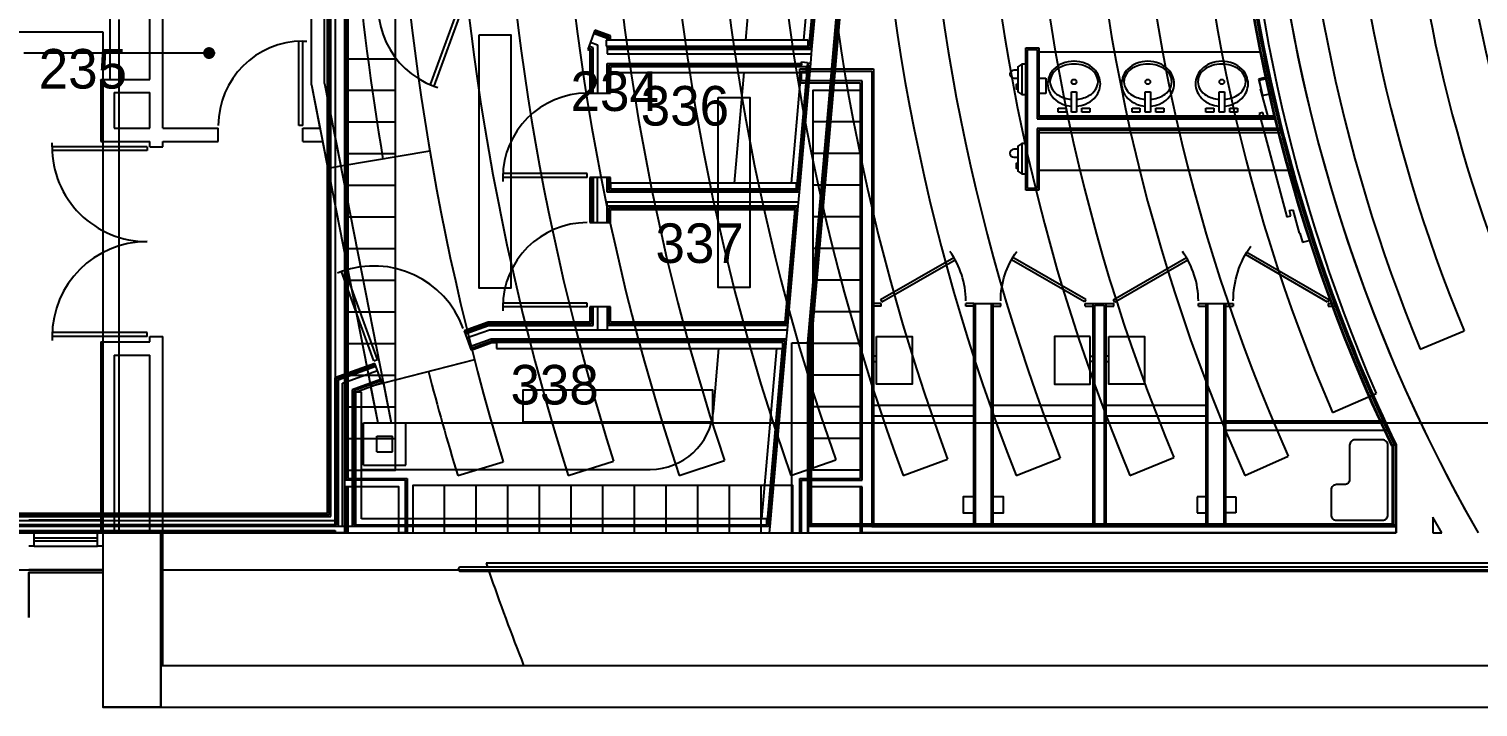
# Model space of a CAD drawing. Header units: inches. Extents: x -219 to 4035, y -10 to 4981.
# Drawn here: x 3101 to 3650, y 2234 to 2492 of the extents above; entities that cross this region are included whole.
import ezdxf
from ezdxf.enums import TextEntityAlignment as Align

# ---------------------------------------------------------------- set-up
doc = ezdxf.new("R2010")
doc.units = ezdxf.units.IN
doc.header["$LTSCALE"] = 48
doc.header["$MEASUREMENT"] = 0
doc.layers.get('0').update_dxf_attribs({"color": 13, "linetype": 'CONTINUOUS'})
for name, color, linetype in [('F1-BLDG3', 161, 'CONTINUOUS'), ('F2-BLDG1', 7, 'CONTINUOUS'), ('F2-BLDG3', 161, 'CONTINUOUS'), ('f2-casework1', 4, 'CONTINUOUS'), ('f2-casework2', 8, 'CONTINUOUS'), ('F2-REST1', 12, 'CONTINUOUS'), ('F2-REST2', 8, 'CONTINUOUS'), ('F2-RMNOS', 3, 'CONTINUOUS'), ('F3-BLDG1', 7, 'CONTINUOUS'), ('F3-BLDG3', 161, 'CONTINUOUS'), ('f3-casework2', 8, 'CONTINUOUS'), ('F3-DOOR1', 3, 'CONTINUOUS'), ('F3-RMNOS', 3, 'CONTINUOUS'), ('F4-BLDG1', 7, 'CONTINUOUS'), ('F4-BLDG3', 161, 'CONTINUOUS'), ('F4-BLDG4', 2, 'CONTINUOUS'), ('F4-DOOR1', 3, 'CONTINUOUS'), ('F4-RMNOS', 3, 'CONTINUOUS'), ('F4-WINDOW1', 1, 'CONTINUOUS'), ('F4-WINDOW2', 4, 'CONTINUOUS'), ('F5-BLDG3', 161, 'CONTINUOUS'), ('F6-BLDG1', 7, 'CONTINUOUS'), ('F6-BLDG3', 161, 'CONTINUOUS')]:
    doc.layers.add(name, color=color, linetype=linetype)
for name, color, linetype, plot in [('F2-Bldg1A', 8, 'CONTINUOUS', False), ('F2-COLUMN1', 8, 'CONTINUOUS', False), ('F3-Bldg1A', 8, 'CONTINUOUS', False), ('F3-COLUMN1', 8, 'CONTINUOUS', False), ('F4-COLUMN1', 8, 'CONTINUOUS', False), ('F6-COLUMN1', 8, 'CONTINUOUS', False)]:
    doc.layers.add(name, color=color, linetype=linetype, plot=plot)
doc.styles.add('RMNOS', font='noting.shx')

# ---------------------------------------------------------------- blocks, each defined once
blk = doc.blocks.new('L-20C11')
for p, q in [((-11, 11), (11, 11)), ((-11, 11), (-11, -55)), ((11, 11), (11, -55)), ((-11, -55), (11, -55))]:
    blk.add_line(p, q)
blk = doc.blocks.new('ADR-32R')
for p, q in [((-1.5, 1), (-1.5, 32.96)), ((0, 1), (0, 33)), ((0, 33), (1.5, 33)), ((0, 1), (-1.5, 1))]:
    blk.add_line(p, q)
blk.add_arc((0, 1), 32, 90, 180)
blk = doc.blocks.new('ADR-36DL')
for p, q in [((0, 37), (-1.5, 37)), ((0, 1), (0, 37)), ((1.5, 1), (1.5, 36.97)), ((70.5, 1), (70.5, 36.97)), ((72, 1), (72, 37)), ((72, 37), (73.5, 37)), ((0, 1), (1.5, 1)), ((72, 1), (70.5, 1))]:
    blk.add_line(p, q)
for centre, start, end in [((0, 1), 0, 90), ((72, 1), 90, 180)]:
    blk.add_arc(centre, 36, start, end)
blk = doc.blocks.new('BDR-32')
for p, q in [((-0.25, 1.43), (27.46, 17.43)), ((0.25, 0.57), (27.96, 16.57)), ((-0.25, 1.43), (0.25, 0.57))]:
    blk.add_line(p, q)
blk.add_arc((0, 1), 32, 0, 35.7974)
blk = doc.blocks.new('BDR-36')
for p, q in [((-0.25, 1.43), (30.93, 19.43)), ((0.25, 0.57), (31.43, 18.57)), ((-0.25, 1.43), (0.25, 0.57))]:
    blk.add_line(p, q)
blk.add_arc((0, 1), 36, 0, 35.352)
blk = doc.blocks.new('PLMB005')
for p, q in [((-1, -2.22), (-1, 5.39)), ((-1, 5.39), (1, 5.39)), ((-0.38, 5.39), (0.38, 5.39)), ((1, 5.39), (1, -2.22)), ((-6, -0.72), (-3, -0.72)), ((-6, -2.22), (-6, -0.72)), ((-3, -2.22), (-6, -2.22)), ((-3, -0.72), (-3, -2.22)), ((1, -2.22), (-1, -2.22)), ((3, -0.72), (6, -0.72)), ((3, -2.22), (3, -0.72)), ((6, -2.22), (3, -2.22)), ((6, -0.72), (6, -2.22))]:
    blk.add_line(p, q)
blk.add_circle((0, 9.25), 0.916)
for centre, radius, start, end in [((0.23, 4.46), 12.56, 91.0148, 111.5725), ((-0.23, 4.46), 12.56, 68.4275, 88.9852), ((-1.88, 8.28), 8.12, 134.6183, 178.5414), ((-2.71, 8.8), 6.42, 119.9521, 175.7693), ((-0.87, 7.25), 9.56, 111.5725, 134.6183), ((0.23, 3.7), 12.31, 108.1465, 119.9521), ((-0.16, 4.89), 11.06, 89.13, 108.1465), ((0.16, 4.89), 11.06, 71.8535, 90.87), ((-0.23, 3.7), 12.31, 60.0479, 71.8535), ((0.87, 7.25), 9.56, 45.3817, 68.4275), ((2.71, 8.8), 6.42, 4.2307, 60.0479), ((1.88, 8.28), 8.12, 1.4586, 45.3817), ((-1.88, 8.69), 8.12, 181.4586, 225.3817), ((-2.71, 9.73), 6.42, 184.2307, 240.0479), ((2.71, 9.73), 6.42, 299.9521, 355.7693), ((1.88, 8.69), 8.12, 314.6183, 358.5414), ((-0.87, 9.71), 9.56, 225.3817, 248.4275), ((0.23, 14.82), 12.31, 240.0479, 251.8535), ((0.23, 12.5), 12.56, 248.4275, 264.3796), ((-0.16, 13.64), 11.06, 251.8535, 265.6441), ((0.16, 13.64), 11.06, 274.3559, 288.1465), ((-0.23, 12.5), 12.56, 275.6204, 291.5725), ((-0.23, 14.82), 12.31, 288.1465, 299.9521), ((0.87, 9.71), 9.56, 291.5725, 314.6183)]:
    blk.add_arc(centre, radius, start, end)
blk = doc.blocks.new('RMNOS-1')
at = {"color": 9, "style": 'RMNOS'}
blk.add_attdef('ROOM', text='', height=0.1562, dxfattribs=at).set_placement((0, 0), align=Align.MIDDLE)
blk = doc.blocks.new('ADR-32L')
for p, q in [((0, 33), (-1.5, 33)), ((0, 1), (0, 33)), ((1.5, 1), (1.5, 32.96)), ((0, 1), (1.5, 1))]:
    blk.add_line(p, q)
blk.add_arc((0, 1), 32, 0, 90)
blk = doc.blocks.new('ADR-36L')
for p, q in [((0, 37), (-1.5, 37)), ((0, 1), (0, 37)), ((1.5, 1), (1.5, 36.97)), ((0, 1), (1.5, 1))]:
    blk.add_line(p, q)
blk.add_arc((0, 1), 36, 0, 90)

msp = doc.modelspace()

# ---------------------------------------------------------------- linework, layer by layer
at = {"layer": 'F1-BLDG3'}
for p, q in [((2987, 2286.5), (3129, 2286.5)), ((3129, 2286.5), (3129, 2234.5)), ((3151, 2234.5), (3151, 2286.5)), ((3151, 2286.5), (3885, 2286.5)), ((3129, 2234.5), (3151, 2234.5))]:
    msp.add_line(p, q, dxfattribs=at)
at = {"layer": 'F2-BLDG1'}
for p, q in [((3214.12, 2308), (3214.12, 2515)), ((3221.87, 2519.12), (3221.87, 2321.12)), ((3478.72, 2430.5), (3478.72, 2484.5)), ((3478.72, 2484.5), (3483.6, 2484.5)), ((3483.6, 2484.5), (3483.6, 2458.12)), ((3393.1, 2471.12), (3393.1, 2476.5)), ((3393.1, 2476.5), (3420.97, 2476.5)), ((3420.97, 2476.5), (3420.97, 2303.62)), ((3416.1, 2471.12), (3393.1, 2471.12)), ((3416.1, 2321.12), (3416.1, 2471.12)), ((3483.6, 2458.12), (3573.18, 2458.12)), ((3575.92, 2453.25), (3483.6, 2453.25)), ((3483.6, 2453.25), (3483.6, 2430.5)), ((3483.6, 2430.5), (3478.72, 2430.5)), ((3458.97, 2303.62), (3458.97, 2387.56)), ((3458.97, 2387.56), (3466.22, 2387.56)), ((3466.22, 2387.56), (3466.22, 2303.62)), ((3504.22, 2303.62), (3504.22, 2387.5)), ((3504.22, 2387.5), (3509.1, 2387.5)), ((3509.1, 2387.5), (3509.1, 2303.62)), ((3547.1, 2303.62), (3547.1, 2387.5)), ((3547.1, 2387.5), (3554.35, 2387.5)), ((3554.35, 2387.5), (3554.35, 2303.62)), ((3619, 2303.62), (3619, 2333.96)), ((3221.87, 2321.12), (3244.25, 2321.12)), ((3244.25, 2321.12), (3244.25, 2300.5)), ((3393.1, 2300.5), (3393.1, 2321.12)), ((3393.1, 2321.12), (3416.1, 2321.12)), ((3026.63, 2308), (3214.12, 2308)), ((3420.97, 2303.62), (3458.97, 2303.62)), ((3466.22, 2303.62), (3504.22, 2303.62)), ((3509.1, 2303.62), (3547.1, 2303.62)), ((3554.35, 2303.62), (3619, 2303.62)), ((3244.25, 2300.5), (3393.1, 2300.5)), ((3101, 2286.5), (3129, 2286.5)), ((3129, 2286.5), (3129, 2234.5)), ((3151, 2234.5), (3151, 2286.5)), ((3151, 2286.5), (3885, 2286.5)), ((3129, 2234.5), (3151, 2234.5))]:
    msp.add_line(p, q, dxfattribs=at)
for radius, start, end in [(618, 150.32065, 209.67935), (631.5, 182.06461, 193.58917), (630, 194.07879, 205.6325)]:
    msp.add_arc((4187, 2606.5), radius, start, end, dxfattribs=at)
at = {"layer": 'F2-Bldg1A'}
for p, q in [((3220.63, 2300.5), (3220.63, 2522.5)), ((3214.75, 2515.62), (3214.75, 2307.37)), ((3215.38, 2306.75), (3215.38, 2516.25)), ((3217, 2517.87), (3217, 2305.12)), ((3221.25, 2520), (3221.25, 2320.5)), ((3479.35, 2431.12), (3479.35, 2483.87)), ((3479.35, 2483.87), (3482.97, 2483.87)), ((3482.97, 2483.87), (3482.97, 2457.5)), ((3393.72, 2472), (3393.72, 2475.62)), ((3393.72, 2475.62), (3420.35, 2475.62)), ((3416.72, 2472), (3393.72, 2472)), ((3416.72, 2320.5), (3416.72, 2472)), ((3420.35, 2475.62), (3420.35, 2303)), ((3482.97, 2457.5), (3573.33, 2457.5)), ((3575.77, 2453.87), (3482.97, 2453.87)), ((3482.97, 2453.87), (3482.97, 2431.12)), ((3482.97, 2431.12), (3479.35, 2431.12)), ((3459.6, 2303), (3459.6, 2387.56)), ((3465.6, 2387.56), (3465.6, 2303)), ((3504.85, 2303), (3504.85, 2386.87)), ((3504.85, 2386.87), (3508.47, 2386.87)), ((3508.47, 2386.87), (3508.47, 2303)), ((3547.72, 2303), (3547.72, 2387.5)), ((3553.72, 2387.5), (3553.72, 2303)), ((3243.62, 2320.5), (3220.63, 2320.5)), ((3221.87, 2318), (3220.63, 2318)), ((3221.25, 2318), (3221.25, 2300.5)), ((3243.62, 2300.5), (3243.62, 2320.5)), ((3393.72, 2300.5), (3393.72, 2320.5)), ((3393.72, 2320.5), (3416.72, 2320.5)), ((3416.72, 2318), (3416.1, 2318)), ((3416.72, 2300.5), (3416.72, 2318)), ((3025.37, 2306.75), (3215.38, 2306.75)), ((3214.75, 2307.37), (3026, 2307.37)), ((3217, 2305.12), (3025.37, 2305.12)), ((3025.37, 2301.5), (3217, 2301.5)), ((3217, 2301.5), (3217, 2300.5)), ((3420.35, 2303), (3619, 2303)), ((3619, 2303.62), (3619, 2300.5)), ((3221.87, 2300.5), (3087, 2300.5)), ((3244.25, 2300.5), (3241.12, 2300.5)), ((3393.1, 2300.5), (3396.22, 2300.5)), ((3619, 2300.5), (3416.1, 2300.5))]:
    msp.add_line(p, q, dxfattribs=at)
for radius, start, end in [(630.62, 181.68108, 194.00602), (631.5, 193.58917, 193.98622)]:
    msp.add_arc((4187, 2606.5), radius, start, end, dxfattribs=at)
at = {"layer": 'F2-BLDG3'}
for p, q in [((3636.31, 2300.5), (3633, 2306.53)), ((3633, 2306.53), (3633, 2300.5)), ((3633, 2300.5), (3636.31, 2300.5))]:
    msp.add_line(p, q, dxfattribs=at)
for points in [[(3221.87, 2300.5), (3241.12, 2300.5), (3241.12, 2318), (3221.87, 2318)], [(3396.22, 2300.5), (3416.1, 2300.5), (3416.1, 2318), (3396.22, 2318)]]:
    msp.add_lwpolyline(points, close=True, dxfattribs=at)
msp.add_arc((4187, 2606.5), 630, 166.16732, 194.07879, dxfattribs=at)
at = {"layer": 'f2-casework1'}
for points in [[(3221.87, 2324.37), (3239.87, 2324.37), (3239.87, 2516.37), (3221.87, 2516.37)], [(3416.1, 2324.37), (3398.1, 2324.37), (3398.1, 2468.37), (3416.1, 2468.37)], [(3390.47, 2300.5), (3390.47, 2318.5), (3246.47, 2318.5), (3246.47, 2300.5)]]:
    msp.add_lwpolyline(points, dxfattribs=at)
for points in [[(3271.57, 2489.39), (3283.57, 2489.39), (3283.57, 2393.39), (3271.57, 2393.39)], [(3362.1, 2465.6), (3374.1, 2465.6), (3374.1, 2393.6), (3362.1, 2393.6)], [(3288.18, 2342.69), (3360.18, 2342.69), (3360.18, 2354.69), (3288.18, 2354.69)]]:
    msp.add_lwpolyline(points, close=True, dxfattribs=at)
at = {"layer": 'f2-casework2'}
for p, q in [((3221.87, 2480.37), (3239.87, 2480.37)), ((3221.87, 2468.37), (3239.87, 2468.37)), ((3221.87, 2456.37), (3239.87, 2456.37)), ((3416.1, 2456.37), (3398.1, 2456.37)), ((3221.87, 2444.37), (3239.87, 2444.37)), ((3416.1, 2444.37), (3398.1, 2444.37)), ((3221.87, 2432.37), (3239.87, 2432.37)), ((3416.1, 2432.37), (3398.1, 2432.37)), ((3221.87, 2420.37), (3239.87, 2420.37)), ((3416.1, 2420.37), (3398.1, 2420.37)), ((3221.87, 2408.37), (3239.87, 2408.37)), ((3416.1, 2408.37), (3398.1, 2408.37)), ((3221.87, 2396.37), (3239.87, 2396.37)), ((3416.1, 2396.37), (3398.1, 2396.37)), ((3221.87, 2384.37), (3239.87, 2384.37)), ((3416.1, 2384.37), (3398.1, 2384.37)), ((3221.87, 2372.37), (3239.87, 2372.37)), ((3416.1, 2372.37), (3398.1, 2372.37)), ((3221.87, 2360.37), (3239.87, 2360.37)), ((3416.1, 2360.37), (3398.1, 2360.37)), ((3221.87, 2348.37), (3239.87, 2348.37)), ((3416.1, 2348.37), (3398.1, 2348.37)), ((3221.87, 2336.37), (3239.87, 2336.37)), ((3416.1, 2336.37), (3398.1, 2336.37)), ((3258.47, 2300.5), (3258.47, 2318.5)), ((3270.47, 2300.5), (3270.47, 2318.5)), ((3282.47, 2300.5), (3282.47, 2318.5)), ((3294.47, 2300.5), (3294.47, 2318.5)), ((3306.47, 2300.5), (3306.47, 2318.5)), ((3318.47, 2300.5), (3318.47, 2318.5)), ((3330.47, 2300.5), (3330.47, 2318.5)), ((3342.47, 2300.5), (3342.47, 2318.5)), ((3354.47, 2300.5), (3354.47, 2318.5)), ((3366.47, 2300.5), (3366.47, 2318.5)), ((3378.47, 2300.5), (3378.47, 2318.5))]:
    msp.add_line(p, q, dxfattribs=at)
at = {"layer": 'F2-REST1'}
for p, q in [((3483.6, 2483), (3567.69, 2483)), ((3483.6, 2438.12), (3579.92, 2438.12)), ((3423.97, 2387.56), (3420.97, 2387.56)), ((3423.97, 2386.56), (3420.97, 2386.56)), ((3423.97, 2386.56), (3423.97, 2387.56)), ((3458.97, 2387.56), (3455.97, 2387.56)), ((3455.97, 2386.56), (3455.97, 2387.56)), ((3458.97, 2386.56), (3455.97, 2386.56)), ((3466.22, 2387.56), (3469.22, 2387.56)), ((3466.22, 2386.56), (3469.22, 2386.56)), ((3469.22, 2386.56), (3469.22, 2387.56)), ((3501.22, 2386.56), (3501.22, 2387.56)), ((3501.22, 2387.56), (3504.22, 2387.56)), ((3501.22, 2386.56), (3504.22, 2386.56)), ((3509.1, 2387.5), (3512.1, 2387.5)), ((3509.1, 2386.5), (3512.1, 2386.5)), ((3512.1, 2386.5), (3512.1, 2387.5)), ((3544.1, 2386.5), (3544.1, 2387.5)), ((3544.1, 2387.5), (3547.1, 2387.5)), ((3544.1, 2386.5), (3547.1, 2386.5)), ((3554.35, 2387.5), (3557.35, 2387.5)), ((3554.35, 2386.5), (3557.35, 2386.5)), ((3557.35, 2387.5), (3557.35, 2386.5)), ((3593.35, 2387.5), (3593.35, 2386.5)), ((3593.35, 2387.5), (3596.34, 2387.5)), ((3593.35, 2386.5), (3596.71, 2386.5))]:
    msp.add_line(p, q, dxfattribs=at)
at = {"layer": 'F2-REST2'}
for p, q in [((3477.22, 2478.25), (3477.22, 2466.75)), ((3483.6, 2472.97), (3486.35, 2472.97)), ((3486.35, 2472.97), (3486.35, 2467.22)), ((3486.35, 2467.22), (3483.6, 2467.22)), ((3483.6, 2458.75), (3573.03, 2458.75)), ((3483.6, 2452.37), (3576.14, 2452.37)), ((3477.22, 2448.25), (3477.22, 2436.75)), ((3422.1, 2367.53), (3420.97, 2367.53)), ((3503.1, 2367.53), (3504.22, 2367.53)), ((3510.22, 2367.53), (3509.1, 2367.53)), ((3420.97, 2365.53), (3422.1, 2365.53)), ((3504.22, 2365.53), (3503.1, 2365.53)), ((3509.1, 2365.53), (3510.22, 2365.53)), ((3420.97, 2348.94), (3458.97, 2348.94)), ((3420.97, 2344.94), (3458.97, 2344.94)), ((3466.22, 2348.94), (3504.22, 2348.94)), ((3466.22, 2344.94), (3504.22, 2344.94)), ((3509.1, 2348.94), (3547.1, 2348.94)), ((3509.1, 2344.94), (3547.1, 2344.94)), ((3554.35, 2343.03), (3614.79, 2343.03)), ((3554.35, 2339.53), (3616.41, 2339.53)), ((3547.1, 2314.19), (3543.66, 2314.19)), ((3543.66, 2314.19), (3543.66, 2308.19)), ((3554.35, 2314.19), (3558.35, 2314.19)), ((3558.35, 2314.19), (3558.35, 2308.19)), ((3543.66, 2308.19), (3547.1, 2308.19)), ((3558.35, 2308.19), (3554.35, 2308.19))]:
    msp.add_line(p, q, dxfattribs=at)
for points in [[(3478.72, 2478.25), (3477.22, 2478.25), (3475.72, 2477.25), (3475.72, 2467.75), (3477.22, 2466.75), (3478.72, 2466.75)], [(3569.83, 2472.68), (3567.15, 2472.08), (3568.4, 2466.47), (3571.08, 2467.07)], [(3475.72, 2468.75), (3475.22, 2468.75), (3475.22, 2470.75), (3475.72, 2470.75)], [(3478.72, 2448.25), (3477.22, 2448.25), (3475.72, 2447.25), (3475.72, 2437.75), (3477.22, 2436.75), (3478.72, 2436.75)], [(3475.72, 2438.75), (3475.22, 2438.75), (3475.22, 2440.75), (3475.72, 2440.75)], [(3458.97, 2314.19), (3454.97, 2314.19), (3454.97, 2308.19), (3458.97, 2308.19)], [(3466.22, 2308.19), (3470.22, 2308.19), (3470.22, 2314.19), (3466.22, 2314.19)]]:
    msp.add_lwpolyline(points, dxfattribs=at)
for points in [[(3475.72, 2476), (3474.21, 2476, 1), (3474.21, 2473), (3475.72, 2473)], [(3475.72, 2446), (3474.21, 2446, 1), (3474.21, 2443), (3475.72, 2443)]]:
    msp.add_lwpolyline(points, format="xyb", dxfattribs=at)
for points in [[(3422.1, 2374.97), (3435.6, 2374.97), (3435.6, 2356.97), (3422.1, 2356.97)], [(3503.1, 2374.97), (3489.6, 2374.97), (3489.6, 2356.97), (3503.1, 2356.97)], [(3510.22, 2374.97), (3523.72, 2374.97), (3523.72, 2356.97), (3510.22, 2356.97)]]:
    msp.add_lwpolyline(points, close=True, dxfattribs=at)
msp.add_lwpolyline([(3605.17, 2305.34), (3613.92, 2305.34, 0.414214), (3615.92, 2307.34), (3615.92, 2333.84, 0.414214), (3613.92, 2335.84), (3603.42, 2335.84, 0.414214), (3601.42, 2333.84), (3601.42, 2320.84, -0.414214), (3599.42, 2318.84), (3596.42, 2318.84, 0.414214), (3594.42, 2316.84), (3594.42, 2307.34, 0.414214), (3596.42, 2305.34)], format="xyb", close=True, dxfattribs=at)
at = {"layer": 'F3-BLDG1'}
for p, q in [((3397.65, 2523.5), (3394.49, 2487.33)), ((3397.5, 2372.6), (3410.7, 2523.5)), ((3315.38, 2491.17), (3312.73, 2483.89)), ((3321.3, 2489.02), (3315.38, 2491.17)), ((3321.3, 2487.33), (3321.3, 2489.02)), ((3394.49, 2487.33), (3321.3, 2487.33)), ((3312.73, 2483.89), (3313.55, 2483.59)), ((3313.55, 2483.59), (3313.55, 2467.27)), ((3321.3, 2467.27), (3321.3, 2475.08)), ((3321.3, 2475.08), (3393.42, 2475.08)), ((3393.42, 2475.08), (3389.75, 2433.21)), ((3313.55, 2467.27), (3321.3, 2467.27)), ((3321.3, 2435.27), (3313.55, 2435.27)), ((3313.55, 2435.27), (3313.55, 2418.21)), ((3321.3, 2433.21), (3321.3, 2435.27)), ((3389.75, 2433.21), (3321.3, 2433.21)), ((3321.3, 2418.21), (3321.3, 2423.21)), ((3321.3, 2423.21), (3391.14, 2423.21)), ((3391.14, 2423.21), (3387.4, 2380.47)), ((3313.55, 2418.21), (3321.3, 2418.21)), ((3321.3, 2386.21), (3313.55, 2386.21)), ((3313.55, 2386.21), (3313.55, 2380.47)), ((3321.3, 2380.47), (3321.3, 2386.21)), ((3274.96, 2380.47), (3265.84, 2377.15)), ((3313.55, 2380.47), (3274.96, 2380.47)), ((3387.4, 2380.47), (3321.3, 2380.47)), ((3265.84, 2377.15), (3268.5, 2369.87)), ((3268.5, 2369.87), (3276.33, 2372.72)), ((3276.33, 2372.72), (3278.1, 2372.72)), ((3278.1, 2372.72), (3278.1, 2370.47)), ((3397.5, 2303.87), (3397.5, 2372.6)), ((3278.1, 2370.47), (3384.26, 2370.47)), ((3384.26, 2370.47), (3378.61, 2305.87)), ((3232.02, 2364.84), (3216.94, 2359.35)), ((3234.67, 2357.56), (3232.02, 2364.84)), ((3216.94, 2359.35), (3216.94, 2303.62)), ((3224.69, 2353.93), (3234.67, 2357.56)), ((3226.94, 2353.93), (3224.69, 2353.93)), ((3226.94, 2305.87), (3226.94, 2353.93)), ((3617.5, 2333.62), (3617.27, 2333.51)), ((3617.5, 2333.62), (3617.5, 2303.87)), ((3216.94, 2303.62), (2682.25, 2303.62)), ((3378.61, 2305.87), (3226.94, 2305.87)), ((3617.5, 2303.87), (3397.5, 2303.87)), ((3101, 2286.5), (3129, 2286.5)), ((3129, 2286.5), (3129, 2234.5)), ((3151, 2234.5), (3151, 2286.5)), ((3151, 2286.5), (3885, 2286.5)), ((3129, 2234.5), (3151, 2234.5))]:
    msp.add_line(p, q, dxfattribs=at)
for radius, start, end in [(631.75, 154.40363, 205.60152), (618, 159.81425, 209.67935)]:
    msp.add_arc((4187, 2606.5), radius, start, end, dxfattribs=at)
at = {"layer": 'F3-Bldg1A'}
for p, q in [((3409.2, 2523.5), (3396, 2372.61)), ((3399.91, 2523.5), (3396.55, 2485.08)), ((3409.82, 2523.5), (3396.62, 2372.63)), ((3397.12, 2484.46), (3400.54, 2523.5)), ((3410.45, 2523.5), (3397.25, 2372.61)), ((3410.58, 2523.5), (3397.38, 2372.61)), ((3397.7, 2483.83), (3401.17, 2523.5)), ((3314.95, 2490), (3320.05, 2488.14)), ((3320.67, 2488.58), (3315.16, 2490.58)), ((3321.3, 2487.33), (3319.67, 2487.33)), ((3319.67, 2487.33), (3319.67, 2485.08)), ((3320.05, 2488.14), (3320.05, 2487.33)), ((3320.67, 2487.33), (3320.67, 2488.58)), ((3396.25, 2487.33), (3394.49, 2487.33)), ((3396.25, 2485.08), (3396.25, 2487.33)), ((3312.94, 2484.48), (3314.17, 2484.03)), ((3314.8, 2484.47), (3313.16, 2485.06)), ((3313.71, 2486.59), (3316.42, 2485.6)), ((3314.17, 2484.03), (3314.17, 2467.27)), ((3314.8, 2467.27), (3314.8, 2484.47)), ((3316.42, 2485.6), (3316.42, 2467.27)), ((3319.67, 2485.08), (3396.55, 2485.08)), ((3320.05, 2485.08), (3320.05, 2482.21)), ((3397.7, 2483.83), (3320.05, 2483.83)), ((3320.05, 2482.21), (3397.55, 2482.21)), ((3320.67, 2485.08), (3320.67, 2484.46)), ((3320.67, 2484.46), (3397.12, 2484.46)), ((3397.24, 2478.58), (3397.55, 2482.21)), ((3397.55, 2482.21), (3397.7, 2483.83)), ((3320.05, 2467.27), (3320.05, 2478.58)), ((3320.05, 2478.58), (3393.72, 2478.58)), ((3393.67, 2477.96), (3320.67, 2477.96)), ((3320.67, 2477.96), (3320.67, 2467.27)), ((3395.65, 2477.33), (3321.3, 2477.33)), ((3321.3, 2477.33), (3321.3, 2475.08)), ((3392.39, 2430.33), (3396.55, 2477.96)), ((3392.96, 2429.71), (3397.24, 2478.58)), ((3393.61, 2477.33), (3393.77, 2479.15)), ((3393.72, 2478.58), (3393.67, 2477.96)), ((3393.77, 2479.15), (3396.01, 2478.95)), ((3396.01, 2478.95), (3395.58, 2474.05)), ((3395.65, 2475.08), (3395.65, 2477.33)), ((3396.55, 2477.96), (3395.93, 2477.96)), ((3397.24, 2478.58), (3395.98, 2478.58)), ((3395.58, 2474.05), (3391.81, 2430.96)), ((3393.42, 2475.08), (3395.65, 2475.08)), ((3314.17, 2418.21), (3314.17, 2435.27)), ((3314.8, 2435.27), (3314.8, 2418.21)), ((3316.42, 2418.21), (3316.42, 2435.27)), ((3320.05, 2429.71), (3320.05, 2435.27)), ((3320.67, 2435.27), (3320.67, 2430.33)), ((3321.3, 2433.21), (3321.3, 2430.96)), ((3391.81, 2433.21), (3389.75, 2433.21)), ((3391.81, 2430.96), (3391.81, 2433.21)), ((3392.96, 2429.71), (3320.05, 2429.71)), ((3320.67, 2430.33), (3392.39, 2430.33)), ((3321.3, 2430.96), (3391.81, 2430.96)), ((3392.5, 2424.46), (3392.96, 2429.71)), ((3320.05, 2418.21), (3320.05, 2426.08)), ((3320.05, 2426.08), (3392.64, 2426.08)), ((3392.5, 2424.46), (3320.05, 2424.46)), ((3391.82, 2423.83), (3320.67, 2423.83)), ((3320.67, 2423.83), (3320.67, 2418.21)), ((3387.97, 2379.85), (3391.82, 2423.83)), ((3388.54, 2379.22), (3392.5, 2424.46)), ((3314.17, 2386.21), (3314.17, 2379.85)), ((3314.8, 2379.22), (3314.8, 2386.21)), ((3316.42, 2386.21), (3316.42, 2377.6)), ((3320.05, 2386.21), (3320.05, 2377.6)), ((3320.67, 2386.21), (3320.67, 2379.85)), ((3275.07, 2379.85), (3266.06, 2376.57)), ((3266.27, 2375.98), (3275.18, 2379.22)), ((3266.83, 2374.45), (3275.47, 2377.6)), ((3314.17, 2379.85), (3275.07, 2379.85)), ((3275.18, 2379.22), (3314.8, 2379.22)), ((3275.47, 2377.6), (3388.4, 2377.6)), ((3388.54, 2379.22), (3320.05, 2379.22)), ((3320.67, 2379.85), (3387.97, 2379.85)), ((3388.08, 2373.97), (3388.4, 2377.6)), ((3388.4, 2377.6), (3388.54, 2379.22)), ((3276.11, 2373.97), (3268.07, 2371.05)), ((3268.28, 2370.46), (3276.22, 2373.35)), ((3388.08, 2373.97), (3276.11, 2373.97)), ((3276.22, 2373.35), (3387.4, 2373.35)), ((3386.59, 2372.72), (3278.1, 2372.72)), ((3387.4, 2373.35), (3381.25, 2303)), ((3381.87, 2303), (3388.08, 2373.97)), ((3386.59, 2370.47), (3386.59, 2372.72)), ((3390, 2300.5), (3390, 2372.61)), ((3390, 2372.61), (3396, 2372.61)), ((3396, 2372.61), (3396, 2300.5)), ((3396.62, 2303.62), (3396.62, 2372.63)), ((3397.25, 2372.61), (3397.25, 2303.62)), ((3397.38, 2372.61), (3397.38, 2303.75)), ((3380.67, 2303.62), (3386.52, 2370.47)), ((3384.26, 2370.47), (3386.59, 2370.47)), ((3232.23, 2364.25), (3217.56, 2358.92)), ((3232.44, 2363.67), (3218.19, 2358.48)), ((3219.81, 2357.34), (3233, 2362.14)), ((3217.56, 2358.92), (3217.56, 2303.62)), ((3218.19, 2358.48), (3218.19, 2303)), ((3219.81, 2303), (3219.81, 2357.34)), ((3234.24, 2358.73), (3223.44, 2354.8)), ((3234.45, 2358.15), (3224.06, 2354.36)), ((3223.44, 2354.8), (3223.44, 2303)), ((3224.06, 2354.36), (3224.06, 2303.62)), ((3224.69, 2353.93), (3224.69, 2303.62)), ((3618.12, 2333.76), (3617.5, 2333.62)), ((3618.37, 2333.82), (3618.12, 2333.76)), ((3618.12, 2303), (3618.12, 2333.76)), ((3619, 2333.96), (3618.37, 2333.82)), ((3619, 2333.96), (3619, 2303)), ((3381.87, 2303), (2262.25, 2303)), ((3217.56, 2303.62), (3216.94, 2303.62)), ((3224.06, 2303.62), (3380.65, 2303.62)), ((3380.65, 2305.87), (3378.61, 2305.87)), ((3380.65, 2303.62), (3380.65, 2305.87)), ((3380.65, 2303.62), (3380.67, 2303.62)), ((3381.66, 2300.5), (3381.87, 2303)), ((3619, 2303), (3396, 2303)), ((3396.62, 2303.62), (3617.5, 2303.62)), ((3397.38, 2303.75), (3617.5, 2303.75)), ((3617.5, 2303.62), (3617.5, 2303.87)), ((3619, 2300.5), (3619, 2303)), ((3089, 2300.5), (3619, 2300.5))]:
    msp.add_line(p, q, dxfattribs=at)
for radius, start, end in [(631.62, 154.40106, 205.60152), (631.5, 154.39848, 205.60152), (630.62, 154.38043, 205.61957), (630, 154.36748, 205.63252)]:
    msp.add_arc((4187, 2606.5), radius, start, end, dxfattribs=at)
at = {"layer": 'F3-BLDG3'}
for p, q in [((3569.46, 2473.28), (3566.85, 2472.58)), ((3566.85, 2472.58), (3567.81, 2469.01)), ((3567.81, 2469.01), (3567.57, 2468.95)), ((3567.57, 2468.95), (3570.43, 2458.34)), ((3568.57, 2459.91), (3567.12, 2459.52)), ((3569.09, 2457.98), (3568.57, 2459.91)), ((3567.12, 2459.52), (3577.66, 2420.41)), ((3570.43, 2458.34), (3569.09, 2457.98)), ((3578.58, 2422.74), (3579.92, 2423.1)), ((3579.1, 2420.8), (3578.58, 2422.74)), ((3579.92, 2423.1), (3582.33, 2414.15)), ((3577.66, 2420.41), (3579.1, 2420.8)), ((3582.33, 2414.15), (3582.57, 2414.22)), ((3582.57, 2414.22), (3583.51, 2410.75)), ((3583.51, 2410.75), (3586.11, 2411.45))]:
    msp.add_line(p, q, dxfattribs=at)
at = {"layer": 'f3-casework2'}
msp.add_line((3371.82, 2475.08), (3368.26, 2433.21), dxfattribs=at)
for points in [[(3372.68, 2487.33), (3374.56, 2509.46, 0.43929), (3344.67, 2542), (3293.31, 2542)], [(3226.94, 2324.62), (3336.43, 2324.62, 0.389459), (3360.35, 2346.58), (3362.39, 2370.47)]]:
    msp.add_lwpolyline(points, format="xyb", dxfattribs=at)
at = {"layer": 'F4-BLDG1'}
for p, q in [((3213, 2471), (3213, 2546.25)), ((3151.75, 2454), (3151.75, 2541.25)), ((3208, 2470.51), (3208, 2541.25)), ((3146.75, 2472.5), (3146.75, 2522.75)), ((3128.25, 2472.5), (3128.25, 2449)), ((3128.25, 2472.5), (3146.75, 2472.5)), ((3213, 2471), (3219.16, 2439.6)), ((3208, 2470.51), (3211.24, 2454)), ((3128.25, 2449), (3146.75, 2449)), ((3146.75, 2447), (3146.75, 2449)), ((3151.75, 2454), (3172.75, 2454)), ((3151.75, 2449), (3172.75, 2449)), ((3151.75, 2447), (3151.75, 2449)), ((3172.75, 2449), (3172.75, 2454)), ((3204.75, 2454), (3211.24, 2454)), ((3204.75, 2449), (3204.75, 2454)), ((3204.75, 2449), (3212.22, 2449)), ((3212.22, 2449), (3214.23, 2438.76)), ((3146.75, 2447), (3151.75, 2447)), ((3219.16, 2439.6), (3214.23, 2438.76)), ((3128.25, 2373), (3146.75, 2373)), ((3128.25, 2373), (3128.25, 2300.5)), ((3146.75, 2373), (3146.75, 2375)), ((3146.75, 2375), (3151.75, 2375)), ((3151.75, 2250.25), (3151.75, 2375)), ((3235.3, 2357.27), (3230.46, 2356.01)), ((3230.46, 2356.01), (3233.15, 2342.25)), ((3235.3, 2357.27), (3238.25, 2342.25)), ((3227.75, 2342.25), (3233.15, 2342.25)), ((3227.75, 2326.25), (3227.75, 2342.25)), ((3238.25, 2342.25), (3243.75, 2342.25)), ((3243.75, 2326.25), (3243.75, 2342.25)), ((3227.75, 2326.25), (3243.75, 2326.25)), ((3129, 2300.5), (3128.25, 2300.5)), ((3129, 2300.5), (3129, 2234.5)), ((3151.75, 2250.25), (3732.25, 2250.25)), ((3129, 2234.5), (3907, 2234.5))]:
    msp.add_line(p, q, dxfattribs=at)
at = {"layer": 'F4-BLDG3'}
for p, q in [((3133.25, 2467.5), (3133.25, 2454)), ((3133.25, 2467.5), (3146.75, 2467.5)), ((3146.75, 2454), (3146.75, 2467.5)), ((3133.25, 2454), (3146.75, 2454)), ((3252.87, 2445.34), (3219.16, 2439.6)), ((3628.19, 2370.25), (3644.82, 2377.13)), ((3133.25, 2368), (3133.25, 2300.5)), ((3133.25, 2368), (3146.75, 2368)), ((3146.75, 2300.5), (3146.75, 2368)), ((3269.81, 2366.19), (3235.3, 2357.27)), ((3594.9, 2346.25), (3611.44, 2353.37)), ((3232.75, 2331.25), (3232.75, 2337.25)), ((3232.75, 2337.25), (3238.75, 2337.25)), ((3238.75, 2331.25), (3238.75, 2337.25)), ((3232.75, 2331.25), (3238.75, 2331.25)), ((3389.7, 2322.25), (3406.69, 2328.21)), ((3432.23, 2322.25), (3449.1, 2328.5)), ((3475.04, 2322.25), (3491.79, 2328.83)), ((3518.19, 2322.25), (3534.8, 2329.18)), ((3561.75, 2322.25), (3578.19, 2329.58)), ((3263.47, 2322.25), (3280.69, 2327.48)), ((3305.36, 2322.25), (3322.51, 2327.7)), ((3347.42, 2322.25), (3364.5, 2327.95)), ((3133.25, 2300.5), (3146.75, 2300.5)), ((3697.25, 2289.02), (3274.21, 2289.02))]:
    msp.add_line(p, q, dxfattribs=at)
for radius, start, end in [(938, 162.35981, 197.64019), (898, 161.54639, 198.45361), (858, 160.65268, 199.34732), (818, 159.66589, 200.33411), (778, 158.57027, 201.42973), (738, 157.34616, 202.65384), (698, 155.96874, 204.03126), (960, 163.10347, 196.89653), (920, 162.35981, 197.64019), (880, 161.54639, 198.45361), (840, 160.65268, 199.34732), (800, 159.66589, 200.33411), (760, 158.57027, 201.42973), (720, 157.34616, 202.65384), (680, 155.96874, 204.03126), (658, 156.7018, 203.2982), (640, 156.7018, 203.2982), (618, 157.52492, 202.47508), (600, 157.52492, 202.47508), (578, 158.45607, 201.54393), (560, 158.4561, 201.5439), (978, 170.33557, 189.66443), (978, 194.49665, 196.89653), (978, 198.94235, 199.03528), (978, 199.12827, 201.36228)]:
    msp.add_arc((4199.25, 2606.5), radius, start, end, dxfattribs=at)
at = {"layer": 'F4-BLDG4'}
for p, q in [((3101, 2305.5), (3128.25, 2305.5)), ((3129, 2286.5), (3101, 2286.5)), ((3697.25, 2287.52), (3264.44, 2287.52)), ((3264.44, 2286.02), (3697.25, 2286.02))]:
    msp.add_line(p, q, dxfattribs=at)
msp.add_arc((3264.44, 2286.78), 0.75, 90, 270, dxfattribs=at)
at = {"layer": 'F4-DOOR1'}
msp.add_line((3131.75, 2472.5), (3131.75, 2498.75), dxfattribs=at)
at = {"layer": 'F4-RMNOS', "color": 4}
for p, q in [((3159.5, 2482.5), (3099, 2482.5)), ((3171.5, 2482.5), (3159.5, 2482.5))]:
    msp.add_line(p, q, dxfattribs=at)
at = {"layer": 'F4-RMNOS', "color": 4, "const_width": 2.25}
msp.add_lwpolyline([(3168.13, 2482.5, 1), (3170.38, 2482.5, 1)], format="xyb", close=True, dxfattribs=at)
at = {"layer": 'F4-WINDOW1'}
for p, q in [((3127, 2300.5), (3103, 2300.5)), ((3127, 2298.5), (3103, 2298.5)), ((3103, 2297.5), (3127, 2297.5)), ((3103, 2295.5), (3127, 2295.5))]:
    msp.add_line(p, q, dxfattribs=at)
at = {"layer": 'F4-WINDOW2'}
for p, q in [((3103, 2300.5), (3101, 2300.5)), ((3103, 2295.5), (3101, 2295.5)), ((3103, 2295.5), (3103, 2300.5)), ((3127, 2295.5), (3127, 2300.5)), ((3127, 2300.5), (3128.25, 2300.5)), ((3129, 2295.5), (3127, 2295.5))]:
    msp.add_line(p, q, dxfattribs=at)
at = {"layer": 'F5-BLDG3'}
msp.add_lwpolyline([(3101, 2268.5), (3101, 2285.5), (3129, 2285.5), (3129, 2234.5), (3907, 2234.5), (3907, 2286.5), (3959, 2286.5), (3959, 2926.5), (3907, 2926.5), (3907, 2974.5), (3916, 2974.5), (3916, 2993), (3907, 2993), (3907, 3157), (3727, 3157), (3727, 2978.5), (3129, 2978.5), (3129, 2926.5), (2987, 2926.5)], dxfattribs=at)
at = {"layer": 'F6-BLDG1'}
for p, q in [((3213, 2471), (3213, 2500.25)), ((3135, 2495.25), (3135, 2300.5)), ((3208, 2470.51), (3208, 2495.25)), ((2979, 2490.5), (3129, 2490.5)), ((3129, 2490.5), (3129, 2234.5)), ((3213, 2471), (3238.25, 2342.25)), ((3208, 2470.51), (3233.15, 2342.25)), ((3233.15, 2342.25), (3719.25, 2342.25)), ((3151, 2300.5), (3135, 2300.5)), ((3151, 2250.25), (3151, 2300.5)), ((3151, 2250.25), (3891.25, 2250.25)), ((3129, 2234.5), (3907, 2234.5))]:
    msp.add_line(p, q, dxfattribs=at)
at = {"layer": 'F6-BLDG3'}
for p, q in [((3129, 2300.5), (3089, 2300.5)), ((3101, 2285.5), (3101, 2268.5)), ((3129, 2285.5), (3101, 2285.5))]:
    msp.add_line(p, q, dxfattribs=at)

# ---------------------------------------------------------------- block references
at = {"layer": 'F2-COLUMN1', "xscale": -1}
msp.add_blockref('L-20C11', (3140, 2289.5), dxfattribs=at)
at = {"layer": 'F2-REST2'}
for name, p in [('PLMB005', (3496.98, 2462.36)), ('PLMB005', (3524.98, 2462.36)), ('PLMB005', (3552.98, 2462.36)), ('BDR-32', (3423.97, 2387.56)), ('BDR-32', (3512.1, 2387.5))]:
    msp.add_blockref(name, p, dxfattribs=at)
at = {"layer": 'F2-REST2', "xscale": -1}
for name, p in [('BDR-32', (3501.22, 2387.56)), ('BDR-36', (3593.35, 2387.5))]:
    msp.add_blockref(name, p, dxfattribs=at)
at = {"layer": 'F2-RMNOS'}
ref = msp.add_blockref('RMNOS-1', (3121.42, 2476.55), dxfattribs=dict(at, xscale=96, yscale=96, zscale=96))
ref.add_attrib('ROOM', '235', dxfattribs={"layer": '0', "color": 9, "height": 15, "style": 'RMNOS'}).set_placement((3121.42, 2476.55), align=Align.MIDDLE)
ref = msp.add_blockref('RMNOS-1', (3322.95, 2468.04), dxfattribs=dict(at, xscale=96, yscale=96, zscale=96))
ref.add_attrib('ROOM', '234', dxfattribs={"layer": '0', "color": 9, "height": 15, "style": 'RMNOS'}).set_placement((3322.95, 2468.04), align=Align.MIDDLE)
at = {"layer": 'F3-COLUMN1', "xscale": -1}
msp.add_blockref('L-20C11', (3140, 2289.5), dxfattribs=at)
at = {"layer": 'F3-DOOR1'}
for name, p, rotation in [('ADR-32L', (3265.74, 2500.99), 160.0000000000113), ('ADR-32L', (3313.55, 2435.27), 90), ('ADR-32L', (3313.55, 2386.21), 90), ('ADR-36L', (3232.02, 2364.84), 19.99999999994503)]:
    msp.add_blockref(name, p, dxfattribs=dict(at, rotation=rotation))
at = {"layer": 'F3-RMNOS'}
ref = msp.add_blockref('RMNOS-1', (3349.55, 2462.51), dxfattribs=dict(at, xscale=96, yscale=96, zscale=96))
ref.add_attrib('ROOM', '336', dxfattribs={"layer": '0', "color": 9, "height": 15, "style": 'RMNOS'}).set_placement((3349.55, 2462.51), align=Align.MIDDLE)
ref = msp.add_blockref('RMNOS-1', (3355.13, 2410.41), dxfattribs=dict(at, xscale=96, yscale=96, zscale=96))
ref.add_attrib('ROOM', '337', dxfattribs={"layer": '0', "color": 9, "height": 15, "style": 'RMNOS'}).set_placement((3355.13, 2410.41), align=Align.MIDDLE)
ref = msp.add_blockref('RMNOS-1', (3300.18, 2356.74), dxfattribs=dict(at, xscale=96, yscale=96, zscale=96))
ref.add_attrib('ROOM', '338', dxfattribs={"layer": '0', "color": 9, "height": 15, "style": 'RMNOS'}).set_placement((3300.18, 2356.74), align=Align.MIDDLE)
at = {"layer": 'F4-COLUMN1', "xscale": -1}
msp.add_blockref('L-20C11', (3140, 2289.5), dxfattribs=at)
at = {"layer": 'F4-DOOR1'}
msp.add_blockref('ADR-32R', (3204.75, 2454), dxfattribs=at)
at = {"layer": 'F4-DOOR1', "rotation": 89.99999999999999}
msp.add_blockref('ADR-36DL', (3146.75, 2375), dxfattribs=at)
at = {"layer": 'F6-COLUMN1', "xscale": -1}
msp.add_blockref('L-20C11', (3140, 2289.5), dxfattribs=at)

doc.saveas('drawing.dxf')
